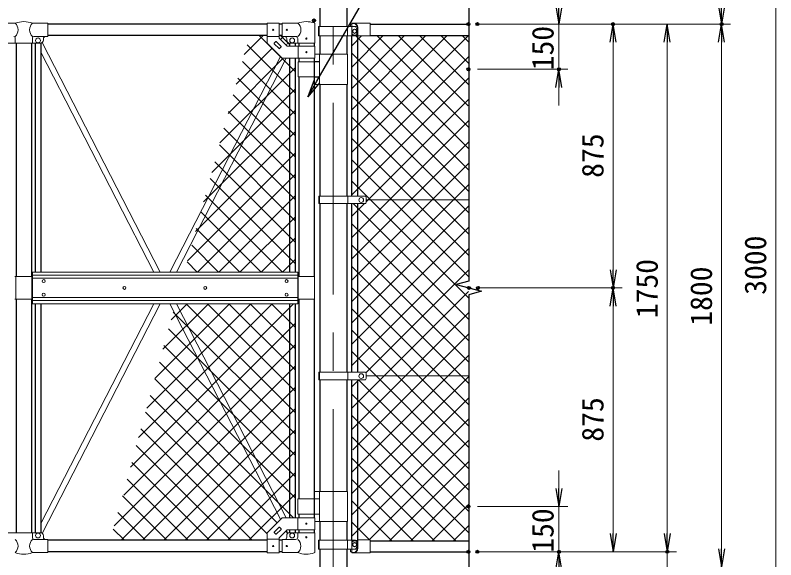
# Model space of a CAD drawing. Units: millimetres, scale not verified. Extents: x -6300 to 6300, y -4455 to 4455.
# Drawn here: x -1512 to 1013, y -1880 to -74 of the extents above; entities that cross this region are included whole.
import ezdxf
from ezdxf.enums import TextEntityAlignment as Align

# ---------------------------------------------------------------- set-up
doc = ezdxf.new("R2010")
doc.units = ezdxf.units.MM
doc.header["$LTSCALE"] = 20
doc.header["$PDMODE"] = 32
doc.header["$PDSIZE"] = 10
doc.linetypes.add('USER1', pattern=[50.8, 31.75, -6.35, 6.35, -6.35])
for name, color, linetype, lineweight in [('0-2_D-STR3', 3, 'Continuous', 13), ('0-3_D-STR1', 1, 'Continuous', 25), ('0-4_D-BMK', 2, 'USER1', 13), ('0-5_D-STR-DIM', 7, 'Continuous', 13), ('0-7_D-BGD', 7, 'Continuous', 25), ('0-B_D-STR2', 7, 'Continuous', 13), ('0-E_1部材', 7, 'Continuous', 25)]:
    doc.layers.add(name, color=color, linetype=linetype, lineweight=lineweight)
doc.layers.add('0-9_0', color=7, linetype='Continuous')
doc.layers.add('0-A_Defpoints', color=7, linetype='Continuous')
doc.styles.add('ＭＳ ゴシック', font='')
doc.styles.get('ＭＳ ゴシック').set_extended_font_data('MS Gothic')

# ---------------------------------------------------------------- blocks, each defined once
blk = doc.blocks.new('_Open')
at = {"layer": '0-9_0'}
blk.add_line((-20, 3.333), (0, 0), dxfattribs=at)
blk.add_lwpolyline([(-20, -3.333), (0, 0), (-20, 0)], dxfattribs=at)
blk = doc.blocks.new('MLeader2')
at = {"layer": '0-E_1部材'}
blk.add_line((-501.77, -298.38), (-540.43, -345.34), dxfattribs=at)
for points in [[(-510.43, -293.38), (-280.56, 104.76), (426.22, 104.76), (437.02, 104.76)], [(-519.09, -288.38), (-540.43, -345.34), (-510.43, -293.38)]]:
    blk.add_lwpolyline(points, dxfattribs=at)

msp = doc.modelspace()

# ---------------------------------------------------------------- linework, layer by layer
at = {"layer": '0-2_D-STR3'}
for p, q in [((-1511.44, -100.93), (-1562.89, -100.93)), ((-1402.89, -100.93), (-1454.34, -100.93)), ((-1402.89, -100.93), (-1402.89, -144.93)), ((-635.29, -100.68), (-675.29, -100.68)), ((-675.29, -100.68), (-675.29, -166.93)), ((-635.29, -100.68), (-635.29, -150.36)), ((-625.29, -100.93), (-625.29, -144.93)), ((-625.29, -100.93), (-573.84, -100.93)), ((-394.04, -100.29), (-334.04, -100.29)), ((-394.04, -100.29), (-394.04, -134.59)), ((-334.04, -100.29), (-334.04, -143.29)), ((-516.74, -166.93), (-516.74, -103.24)), ((-382.04, -112.29), (-505.04, -112.29)), ((-505.04, -142.29), (-505.04, -112.29)), ((-502.74, -142.29), (-502.74, -112.29)), ((-409.04, -142.29), (-409.04, -112.29)), ((-399.29, -103.69), (-394.04, -103.69)), ((-399.29, -103.69), (-399.29, -112.29)), ((-394.58, -141.69), (-394.58, -113.48)), ((-389.04, -101.89), (-394.04, -101.89)), ((-391.38, -123.85), (-385.08, -120.21)), ((-391.38, -131.12), (-391.38, -123.85)), ((-378.78, -123.85), (-385.08, -120.21)), ((-378.78, -131.12), (-378.78, -123.85)), ((-375.64, -115.29), (-375.64, -143.29)), ((-374.04, -115.29), (-374.04, -143.29)), ((-1511.44, -149.63), (-1511.44, -166.93)), ((-1454.34, -149.63), (-1454.34, -166.93)), ((-1402.89, -144.93), (-1449.64, -144.93)), ((-635.29, -145.18), (-675.29, -145.18)), ((-608.72, -176.93), (-635.29, -150.36)), ((-625.29, -144.93), (-580.84, -144.93)), ((-382.04, -142.29), (-505.04, -142.29)), ((-394.58, -141.69), (-375.58, -141.69)), ((-388.34, -140.29), (-394.04, -134.59)), ((-391.38, -131.12), (-385.08, -134.76)), ((-388.34, -140.29), (-375.58, -140.29)), ((-378.78, -131.12), (-385.08, -134.76)), ((-375.58, -143.29), (-334.04, -143.29)), ((-1427.89, -166.93), (-1537.89, -166.93)), ((-1421.8, -164.78), (-1030.49, -926.38)), ((-1417.89, -151.93), (-1417.89, -156.93)), ((-625.29, -216.93), (-675.29, -166.93)), ((-646.6, -161.96), (-652.26, -167.62)), ((-635.99, -185.3), (-652.26, -169.03)), ((-628.92, -178.22), (-645.19, -161.96)), ((-611.44, -174.21), (-606.56, -164.72)), ((-610.29, -151.93), (-610.29, -156.93)), ((-573.84, -166.93), (-600.29, -166.93)), ((-573.84, -166.93), (-573.84, -151.93)), ((-516.74, -166.93), (-573.84, -166.93)), ((-1426.5, -197.21), (-1051.85, -926.38)), ((-628.92, -179.64), (-634.58, -185.3)), ((-517.59, -176.93), (-608.72, -176.93)), ((-572.99, -176.93), (-572.99, -216.93)), ((-517.59, -176.93), (-517.59, -216.93)), ((-997.9, -926.38), (-630.64, -211.58)), ((-976.54, -926.38), (-612.03, -216.93)), ((-517.59, -216.93), (-625.29, -216.93)), ((-409.04, -203.88), (-517.59, -203.88)), ((-502, -203.88), (-502, -303.88)), ((-409.04, -203.88), (-409.04, -303.88)), ((-572.99, -228.88), (-572.99, -278.88)), ((-572.99, -228.88), (-502, -228.88)), ((-502, -228.38), (-519.89, -228.38)), ((-572.99, -278.88), (-502, -278.88)), ((-502, -279.38), (-519.89, -279.38)), ((-409.04, -303.88), (-519.89, -303.88)), ((-503.94, -674.38), (-349.15, -674.38)), ((-503.94, -699.38), (-503.94, -674.38)), ((-501.64, -699.38), (-501.64, -674.38)), ((-407.84, -699.38), (-407.84, -674.38)), ((-347.15, -678.38), (-347.15, -695.38)), ((-503.94, -699.38), (-349.15, -699.38)), ((-347.15, -686.88), (-5.62, -686.88)), ((-574.09, -926.38), (-1454.09, -926.38)), ((-1454.09, -926.38), (-1454.09, -1031.38)), ((-574.09, -926.38), (-574.09, -1031.38)), ((-1512.54, -941.38), (-1454.09, -941.38)), ((-1509.69, -941.38), (-1509.69, -1016.38)), ((-1456.09, -941.38), (-1456.09, -1016.38)), ((-574.09, -936.88), (-1454.09, -936.88)), ((-574.09, -946.88), (-1454.09, -946.88)), ((-518.29, -941.38), (-574.09, -941.38)), ((-572.29, -941.38), (-572.29, -1016.38)), ((-518.29, -941.38), (-518.29, -1016.38)), ((-1512.54, -1016.38), (-1454.09, -1016.38)), ((-574.09, -1010.88), (-1454.09, -1010.88)), ((-574.09, -1020.88), (-1454.09, -1020.88)), ((-574.09, -1031.38), (-1454.09, -1031.38)), ((-1426.5, -1760.55), (-1051.85, -1031.38)), ((-1421.8, -1792.98), (-1030.49, -1031.38)), ((-997.9, -1031.38), (-630.68, -1746.11)), ((-976.54, -1031.38), (-612.03, -1740.83)), ((-518.29, -1016.38), (-574.09, -1016.38)), ((-503.94, -1258.38), (-349.15, -1258.38)), ((-503.94, -1283.38), (-503.94, -1258.38)), ((-501.64, -1283.38), (-501.64, -1258.38)), ((-407.84, -1283.38), (-407.84, -1258.38)), ((-503.94, -1283.38), (-349.15, -1283.38)), ((-347.15, -1262.38), (-347.15, -1279.38)), ((-347.15, -1270.88), (-5.62, -1270.88)), ((-409.15, -1653.88), (-520, -1653.88)), ((-502.1, -1753.88), (-502.1, -1653.88)), ((-409.15, -1753.88), (-409.15, -1653.88)), ((-573.1, -1678.88), (-502.1, -1678.88)), ((-573.1, -1728.88), (-573.1, -1678.88)), ((-502.1, -1678.38), (-520, -1678.38)), ((-625.4, -1740.83), (-675.4, -1790.83)), ((-517.7, -1740.83), (-625.4, -1740.83)), ((-573.1, -1728.88), (-502.1, -1728.88)), ((-573.1, -1780.83), (-573.1, -1740.83)), ((-502.1, -1729.38), (-520, -1729.38)), ((-517.7, -1780.83), (-517.7, -1740.83)), ((-409.15, -1753.88), (-517.7, -1753.88)), ((-1428, -1790.83), (-1538, -1790.83)), ((-1454.45, -1808.13), (-1454.45, -1790.83)), ((-675.4, -1857.08), (-675.4, -1790.83)), ((-652.26, -1788.73), (-635.99, -1772.47)), ((-646.6, -1795.8), (-652.26, -1790.15)), ((-645.19, -1795.8), (-628.92, -1779.54)), ((-608.83, -1780.83), (-635.4, -1807.4)), ((-628.92, -1778.12), (-634.58, -1772.47)), ((-611.48, -1783.48), (-606.59, -1792.98)), ((-517.7, -1780.83), (-608.83, -1780.83)), ((-573.95, -1790.83), (-600.4, -1790.83)), ((-516.85, -1790.83), (-573.95, -1790.83)), ((-573.95, -1790.83), (-573.95, -1805.83)), ((-516.85, -1790.83), (-516.85, -1854.52)), ((-1403, -1812.83), (-1449.75, -1812.83)), ((-1418, -1805.83), (-1418, -1800.83)), ((-1403, -1856.83), (-1403, -1812.83)), ((-635.4, -1812.58), (-675.4, -1812.58)), ((-635.4, -1857.08), (-635.4, -1807.4)), ((-625.4, -1856.83), (-625.4, -1812.83)), ((-625.4, -1812.83), (-580.95, -1812.83)), ((-610.4, -1805.83), (-610.4, -1800.83)), ((-382.04, -1815.47), (-505.04, -1815.47)), ((-505.04, -1815.47), (-505.04, -1845.47)), ((-502.74, -1815.47), (-502.74, -1845.47)), ((-409.04, -1815.47), (-409.04, -1845.47)), ((-394.58, -1816.07), (-394.58, -1844.28)), ((-394.58, -1816.07), (-375.58, -1816.07)), ((-375.64, -1842.47), (-375.64, -1814.47)), ((-375.58, -1814.47), (-334.04, -1814.47)), ((-374.04, -1842.47), (-374.04, -1814.47)), ((-334.04, -1857.47), (-334.04, -1814.47)), ((-388.34, -1817.47), (-394.04, -1823.17)), ((-394.04, -1857.47), (-394.04, -1823.17)), ((-391.38, -1826.65), (-385.08, -1823.01)), ((-391.38, -1826.65), (-391.38, -1833.92)), ((-391.38, -1833.92), (-385.08, -1837.56)), ((-388.34, -1817.47), (-375.58, -1817.47)), ((-378.78, -1826.65), (-385.08, -1823.01)), ((-378.78, -1833.92), (-385.08, -1837.56)), ((-378.78, -1826.65), (-378.78, -1833.92)), ((-1403, -1856.83), (-1454.45, -1856.83)), ((-635.4, -1857.08), (-675.4, -1857.08)), ((-625.4, -1856.83), (-573.95, -1856.83)), ((-382.04, -1845.47), (-505.04, -1845.47)), ((-399.29, -1854.07), (-399.29, -1845.47)), ((-399.29, -1854.07), (-394.04, -1854.07)), ((-389.04, -1855.87), (-394.04, -1855.87)), ((-394.04, -1857.47), (-334.04, -1857.47))]:
    msp.add_line(p, q, dxfattribs=at)
for centre, radius in [((-655.29, -122.93), 2), ((-610.29, -122.93), 2), ((-385.08, -127.48), 6.3), ((-1435.89, -157.93), 8), ((-592.29, -157.93), 8), ((-545.29, -151.93), 2), ((-545.29, -196.93), 2), ((-363.15, -687.28), 8), ((-1417.09, -956.38), 5), ((-611.09, -956.38), 5), ((-1149.09, -978.88), 5), ((-881.09, -978.88), 5), ((-1417.09, -1001.38), 5), ((-611.09, -1001.38), 5), ((-363.15, -1271.28), 8), ((-545.4, -1760.83), 2), ((-1436, -1799.83), 8), ((-592.4, -1799.83), 8), ((-545.4, -1805.83), 2), ((-655.4, -1834.83), 2), ((-610.4, -1834.83), 2), ((-385.08, -1830.28), 6.3)]:
    msp.add_circle(centre, radius, dxfattribs=at)
for centre, radius, start, end in [((-1482.89, -175.66), 80, 69.0916, 110.9084), ((-1532.69, -122.93), 30.59, 314.01503, 45.98497), ((-1433.08, -122.93), 30.59, 134.01503, 225.98497), ((-545.29, -175.66), 80, 70.77949, 110.9084), ((-592.03, -122.93), 28.55, 309.59418, 50.40582), ((-520.04, -103.24), 3.3, 0, 70.77949), ((-389.04, -115.29), 15, 0, 90), ((-385.08, -141.77), 29.84, 71.43834, 108.56166), ((-389.04, -115.29), 13.4, 0, 90), ((-402.04, -127.29), 25, 323.1301, 36.8699), ((-1516.14, -149.63), 4.7, 0, 90), ((-1449.64, -149.63), 4.7, 90, 180), ((-1410.89, -151.93), 7, 90, 180), ((-617.29, -151.93), 7, 0, 90), ((-580.84, -151.93), 7, 0, 90), ((-1427.89, -156.93), 10, 270, 0), ((-651.55, -168.33), 1, 135, 225), ((-645.89, -162.67), 1, 45, 135), ((-600.29, -156.93), 10, 180, 270), ((-635.29, -184.59), 1, 225, 315), ((-629.63, -178.93), 1, 315, 45), ((-351.7, -678.16), 4.56, 357.20509, 55.92499), ((-351.7, -695.6), 4.56, 304.07499, 2.79491), ((-351.7, -1262.16), 4.56, 357.20509, 55.92499), ((-351.7, -1279.6), 4.56, 304.07499, 2.79491), ((-1428, -1800.83), 10, 0, 90), ((-651.55, -1789.44), 1, 135, 225), ((-635.29, -1773.18), 1, 45, 135), ((-629.63, -1778.83), 1, 315, 45), ((-600.4, -1800.83), 10, 90, 180), ((-1532.8, -1834.83), 30.59, 314.01503, 45.98497), ((-1433.19, -1834.83), 30.59, 134.01503, 225.98497), ((-1449.75, -1808.13), 4.7, 180, 270), ((-1411, -1805.83), 7, 180, 270), ((-645.89, -1795.1), 1, 225, 315), ((-617.4, -1805.83), 7, 270, 0), ((-580.95, -1805.83), 7, 270, 0), ((-592.14, -1834.83), 28.55, 309.59418, 50.40582), ((-402.04, -1830.47), 25, 323.1301, 36.8699), ((-389.04, -1842.47), 13.4, 270, 0), ((-389.04, -1842.47), 15, 270, 0), ((-1483, -1782.1), 80, 249.0916, 290.9084), ((-545.4, -1782.1), 80, 249.0916, 289.22051), ((-520.15, -1854.52), 3.3, 289.22051, 0), ((-385.08, -1815.99), 29.84, 251.43834, 288.56166)]:
    msp.add_arc(centre, radius, start, end, dxfattribs=at)
at = {"layer": '0-3_D-STR1'}
for p, q in [((-500.44, 396.12), (-500.44, -112.29)), ((-411.34, 396.12), (-411.34, -112.29)), ((-675.29, -103.88), (-1402.89, -103.88)), ((-625.29, -103.88), (-635.29, -103.88)), ((-375.58, -113.48), (-375.58, -674.38)), ((-334.04, -103.88), (-7.36, -103.88)), ((-675.29, -141.98), (-1402.89, -141.98)), ((-625.29, -141.98), (-635.29, -141.98)), ((-500.44, -142.29), (-500.44, -203.88)), ((-411.34, -142.29), (-411.34, -203.88)), ((-394.58, -674.38), (-394.58, -141.69)), ((-334.04, -141.88), (-5.62, -141.88)), ((-1508.29, -166.93), (-1508.29, -941.38)), ((-1457.49, -166.93), (-1457.49, -941.38)), ((-1445.39, -166.93), (-1445.39, -926.38)), ((-1426.39, -166.93), (-1426.39, -926.38)), ((-601.79, -166.93), (-601.79, -176.93)), ((-582.79, -166.93), (-582.79, -176.93)), ((-570.69, -166.93), (-570.69, -176.93)), ((-519.89, -166.93), (-519.89, -176.93)), ((-601.79, -216.93), (-601.79, -926.38)), ((-582.79, -216.93), (-582.79, -926.38)), ((-570.69, -216.93), (-570.69, -228.88)), ((-519.89, -216.93), (-519.89, -941.38)), ((-570.69, -278.88), (-570.69, -941.38)), ((-500.44, -303.88), (-500.44, -674.38)), ((-411.34, -303.88), (-411.34, -674.38)), ((-500.44, -699.38), (-500.44, -1258.38)), ((-411.34, -699.38), (-411.34, -1258.38)), ((-394.58, -1258.38), (-394.58, -699.38)), ((-375.58, -699.38), (-375.58, -1258.38)), ((-1508.29, -1016.38), (-1508.29, -1790.83)), ((-1457.49, -1016.38), (-1457.49, -1790.83)), ((-1445.39, -1031.38), (-1445.39, -1790.83)), ((-1426.39, -1031.38), (-1426.39, -1790.83)), ((-601.79, -1031.38), (-601.79, -1740.83)), ((-582.79, -1031.38), (-582.79, -1740.83)), ((-570.69, -1016.38), (-570.69, -1678.88)), ((-519.89, -1016.38), (-519.89, -1740.83)), ((-500.44, -1283.38), (-500.44, -1653.88)), ((-411.34, -1283.38), (-411.34, -1653.88)), ((-394.58, -1815.47), (-394.58, -1283.38)), ((-375.58, -1283.38), (-375.58, -1816.07)), ((-570.69, -1728.88), (-570.69, -1740.83)), ((-500.44, -1753.88), (-500.44, -1815.47)), ((-411.34, -1753.88), (-411.34, -1815.47)), ((-601.79, -1780.83), (-601.79, -1790.93)), ((-582.9, -1780.83), (-582.9, -1790.83)), ((-582.79, -1780.83), (-582.79, -1790.83)), ((-570.69, -1780.83), (-570.69, -1790.83)), ((-519.89, -1780.83), (-519.89, -1790.83)), ((-675.4, -1815.78), (-1403, -1815.78)), ((-625.4, -1815.78), (-635.4, -1815.78)), ((-334.04, -1818.07), (-7.36, -1818.07)), ((-675.4, -1853.88), (-1403, -1853.88)), ((-625.4, -1853.88), (-635.4, -1853.88)), ((-500.44, -1845.47), (-500.44, -2403.88)), ((-411.34, -1845.47), (-411.34, -2403.88)), ((-334.04, -1853.88), (-7.36, -1853.88))]:
    msp.add_line(p, q, dxfattribs=at)
at = {"layer": '0-4_D-BMK'}
msp.add_line((-455.89, 650.76), (-455.89, -2459.86), dxfattribs=at)
at = {"layer": '0-5_D-STR-DIM'}
for p, q in [((1012.64, 536.12), (1012.64, -2343.88)), ((22.64, -103.88), (322.64, -103.88)), ((22.64, -103.88), (502.64, -103.88)), ((22.64, -103.88), (862.64, -103.88)), ((22.64, -103.88), (862.64, -103.88)), ((52.64, -103.88), (682.64, -103.88)), ((292.64, -103.88), (292.64, -253.88)), ((472.64, -918.88), (472.64, -163.88)), ((652.64, -163.88), (652.64, -1793.88)), ((832.64, -163.88), (832.64, -1843.88)), ((22.64, -253.88), (322.64, -253.88)), ((292.64, -313.88), (292.64, -373.88)), ((24.38, -978.88), (502.64, -978.88)), ((54.38, -978.88), (502.64, -978.88)), ((472.64, -1793.88), (472.64, -1038.88)), ((292.64, -1643.88), (292.64, -1583.88)), ((22.64, -1703.88), (322.64, -1703.88)), ((292.64, -1703.88), (292.64, -1853.88)), ((652.64, -1793.88), (652.64, -1733.88)), ((22.64, -1853.88), (322.64, -1853.88)), ((22.64, -1853.88), (502.64, -1853.88)), ((52.64, -1853.88), (682.64, -1853.88)), ((52.64, -1853.88), (682.64, -1853.88)), ((652.64, -1853.88), (652.64, -1903.88))]:
    msp.add_line(p, q, dxfattribs=at)
at = {"layer": '0-7_D-BGD'}
msp.add_lwpolyline([(-5.62, -14.61), (-5.62, -956.38), (-47.6, -967.63), (36.37, -990.13), (-5.62, -1001.38), (-5.62, -2027.99)], dxfattribs=at)
at = {"layer": '0-A_Defpoints'}
for p in [(-519.89, -91.94), (-7.36, -103.88), (22.64, -103.88), (472.64, -103.88), (832.64, -103.88), (-7.36, -253.88), (292.64, -253.88), (-5.62, -978.88), (24.38, -978.88), (472.64, -978.88), (-7.36, -1703.88), (-7.36, -1853.88), (22.64, -1853.88), (292.64, -1853.88), (652.64, -1853.88)]:
    msp.add_point(p, dxfattribs=at)
at = {"layer": '0-B_D-STR2'}
for p, q in [((-751.24, -205.01), (-688.21, -141.98)), ((-582.79, -261.03), (-701.84, -141.98)), ((-601.79, -171.32), (-631.13, -141.98)), ((-630.59, -155.07), (-621.74, -146.22)), ((-394.58, -529.11), (-7.36, -141.88)), ((-394.58, -458.4), (-78.07, -141.88)), ((-394.58, -387.69), (-148.78, -141.88)), ((-394.58, -316.98), (-219.49, -141.88)), ((-394.58, -246.26), (-290.2, -141.88)), ((-394.58, -175.55), (-362.32, -143.29)), ((-7.36, -516.73), (-381.93, -142.15)), ((-7.36, -446.02), (-311.49, -141.88)), ((-8.13, -374.53), (-240.78, -141.88)), ((-7.36, -304.6), (-170.07, -141.88)), ((-7.36, -233.89), (-99.36, -141.88)), ((-7.36, -163.18), (-28.65, -141.88)), ((-582.79, -331.74), (-742.21, -172.32)), ((-778.24, -302.72), (-658.87, -183.35)), ((-7.36, -587.44), (-394.58, -200.22)), ((-805.24, -400.43), (-621.74, -216.93)), ((-394.58, -599.82), (-7.36, -212.59)), ((-832.24, -498.14), (-582.79, -248.69)), ((-582.79, -402.45), (-757.52, -227.72)), ((-7.36, -658.15), (-394.58, -270.93)), ((-582.79, -473.16), (-772.83, -283.13)), ((-394.58, -670.53), (-7.36, -283.3)), ((-859.24, -595.85), (-582.79, -319.4)), ((-582.79, -543.88), (-788.13, -338.53)), ((-7.36, -728.86), (-394.58, -341.64)), ((-347.15, -693.81), (-7.36, -354.01)), ((-886.23, -693.56), (-582.79, -390.11)), ((-582.79, -614.59), (-803.44, -393.93)), ((-7.36, -799.57), (-394.58, -412.35)), ((-394.58, -811.95), (-7.36, -424.72)), ((-582.79, -685.3), (-818.75, -449.33)), ((-913.23, -791.27), (-582.79, -460.82)), ((-582.79, -756.01), (-834.06, -504.73)), ((-7.36, -870.28), (-394.58, -483.06)), ((-394.58, -882.66), (-7.36, -495.44)), ((-940.23, -888.97), (-582.79, -531.53)), ((-7.36, -940.99), (-394.58, -553.77)), ((-582.79, -826.72), (-849.37, -560.14)), ((-394.58, -953.37), (-7.36, -566.15)), ((-906.98, -926.43), (-582.79, -602.24)), ((-582.79, -897.43), (-864.68, -615.54)), ((-7.36, -1011.7), (-394.58, -624.48)), ((-394.58, -1024.08), (-7.36, -636.86)), ((-624.49, -926.43), (-879.99, -670.94)), ((-836.27, -926.43), (-582.79, -672.95)), ((-394.58, -741.24), (-352.72, -699.38)), ((-7.36, -1082.42), (-390.39, -699.38)), ((-695.21, -926.43), (-895.29, -726.34)), ((-394.58, -1094.79), (-7.36, -707.57)), ((-765.56, -926.43), (-582.79, -743.66)), ((-765.92, -926.43), (-910.6, -781.75)), ((-7.36, -1153.13), (-394.58, -765.9)), ((-394.58, -1165.5), (-7.36, -778.28)), ((-694.85, -926.43), (-582.79, -814.37)), ((-836.63, -926.43), (-925.91, -837.15)), ((-7.36, -1223.84), (-394.58, -836.61)), ((-394.58, -1236.21), (-7.36, -848.99)), ((-907.34, -926.43), (-941.22, -892.55)), ((-624.13, -926.43), (-582.79, -885.08)), ((-7.36, -1294.55), (-394.58, -907.32)), ((-347.68, -1260.02), (-7.36, -919.7)), ((-7.36, -1365.26), (-394.58, -978.03)), ((-394.58, -1377.64), (-7.36, -990.41)), ((-1129.22, -1572.94), (-587.71, -1031.43)), ((-1102.22, -1475.23), (-658.42, -1031.43)), ((-1075.22, -1377.52), (-729.13, -1031.43)), ((-1048.22, -1279.81), (-799.85, -1031.43)), ((-1021.23, -1182.1), (-870.56, -1031.43)), ((-994.23, -1084.39), (-941.27, -1031.43)), ((-582.79, -1392.4), (-943.76, -1031.43)), ((-582.79, -1321.69), (-873.05, -1031.43)), ((-582.79, -1250.98), (-802.34, -1031.43)), ((-582.79, -1180.27), (-731.63, -1031.43)), ((-582.79, -1109.56), (-660.92, -1031.43)), ((-582.79, -1463.11), (-987.14, -1058.76)), ((-7.36, -1435.97), (-394.58, -1048.74)), ((-394.58, -1448.35), (-7.36, -1061.12)), ((-1151.4, -1665.83), (-582.79, -1097.22)), ((-582.79, -1533.83), (-1002.45, -1114.16)), ((-7.36, -1506.68), (-394.58, -1119.45)), ((-391, -1515.47), (-7.36, -1131.83)), ((-1183.22, -1768.36), (-582.79, -1167.93)), ((-582.79, -1604.54), (-1017.76, -1169.56)), ((-5.62, -1579.13), (-394.58, -1190.16)), ((-394.58, -1589.77), (-7.36, -1202.54)), ((-582.79, -1675.25), (-1033.07, -1224.96)), ((-1159.93, -1815.78), (-582.79, -1238.64)), ((-587.91, -1740.83), (-1048.38, -1280.37)), ((-394.58, -1660.48), (-7.36, -1273.25)), ((-394.58, -1306.92), (-371.04, -1283.38)), ((-5.62, -1649.84), (-372.07, -1283.38)), ((-1089.22, -1815.78), (-582.79, -1309.35)), ((-642.01, -1757.45), (-1063.69, -1335.77)), ((-5.62, -1720.55), (-394.58, -1331.59)), ((-394.58, -1731.19), (-7.36, -1343.96)), ((-1018.51, -1815.78), (-582.79, -1380.06)), ((-675.4, -1794.77), (-1078.99, -1391.17)), ((-5.62, -1791.26), (-394.58, -1402.3)), ((-394.58, -1801.9), (-5.62, -1412.94)), ((-725.09, -1815.78), (-1094.3, -1446.57)), ((-947.8, -1815.78), (-582.79, -1450.77)), ((-49.52, -1818.07), (-394.58, -1473.01)), ((-336.45, -1814.47), (-5.62, -1483.65)), ((-795.8, -1815.78), (-1109.61, -1501.98)), ((-877.09, -1815.78), (-582.79, -1521.48)), ((-866.52, -1815.78), (-1124.92, -1557.38)), ((-120.23, -1818.07), (-394.58, -1543.72)), ((-269.33, -1818.07), (-5.62, -1554.36)), ((-937.23, -1815.78), (-1140.23, -1612.78)), ((-806.38, -1815.78), (-582.79, -1592.19)), ((-190.94, -1818.07), (-394.58, -1614.43)), ((-198.62, -1818.07), (-5.62, -1625.07)), ((-735.67, -1815.78), (-582.79, -1662.9)), ((-1007.94, -1815.78), (-1155.54, -1668.18)), ((-261.65, -1818.07), (-394.58, -1685.14)), ((-127.91, -1818.07), (-5.62, -1695.78)), ((-1078.65, -1815.78), (-1170.84, -1723.58)), ((-335.96, -1814.47), (-394.58, -1755.85)), ((-57.19, -1818.07), (-5.62, -1766.49)), ((-1149.36, -1815.78), (-1186.15, -1778.99)), ((-606.52, -1792.93), (-613.72, -1785.73))]:
    msp.add_line(p, q, dxfattribs=at)

# ---------------------------------------------------------------- block references
at = {"layer": '0-5_D-STR-DIM', "xscale": 3, "yscale": 3}
for p, rotation in [((292.64, -103.88), 270), ((832.64, -103.88), 270), ((472.64, -103.88), 90), ((652.64, -103.88), 90), ((832.64, -103.88), 90), ((292.64, -253.88), 90), ((472.64, -978.88), 270), ((472.64, -978.88), 90), ((292.64, -1703.88), 270), ((472.64, -1853.88), 270), ((652.64, -1853.88), 270), ((652.64, -1853.88), 270), ((292.64, -1853.88), 90), ((832.64, -1903.88), 270)]:
    msp.add_blockref('_Open', p, dxfattribs=dict(at, rotation=rotation))
at = {"layer": '0-E_1部材'}
msp.add_blockref('MLeader2', (0, 0), dxfattribs=at)

# ---------------------------------------------------------------- texts
at = {"layer": '0-5_D-STR-DIM', "style": 'ＭＳ ゴシック'}
for s, p in [('150', (296.86, -257.06)), ('875', (462.52, -613.72)), ('3000', (1002.52, -1001.57)), ('1750', (642.52, -1079.23)), ('1800', (822.52, -1104.23)), ('875', (462.52, -1488.72)), ('150', (296.86, -1857.06))]:
    msp.add_text(s, height=72.14, rotation=90, dxfattribs=at).set_placement(p, align=Align.BOTTOM_LEFT)

doc.saveas('drawing.dxf')
